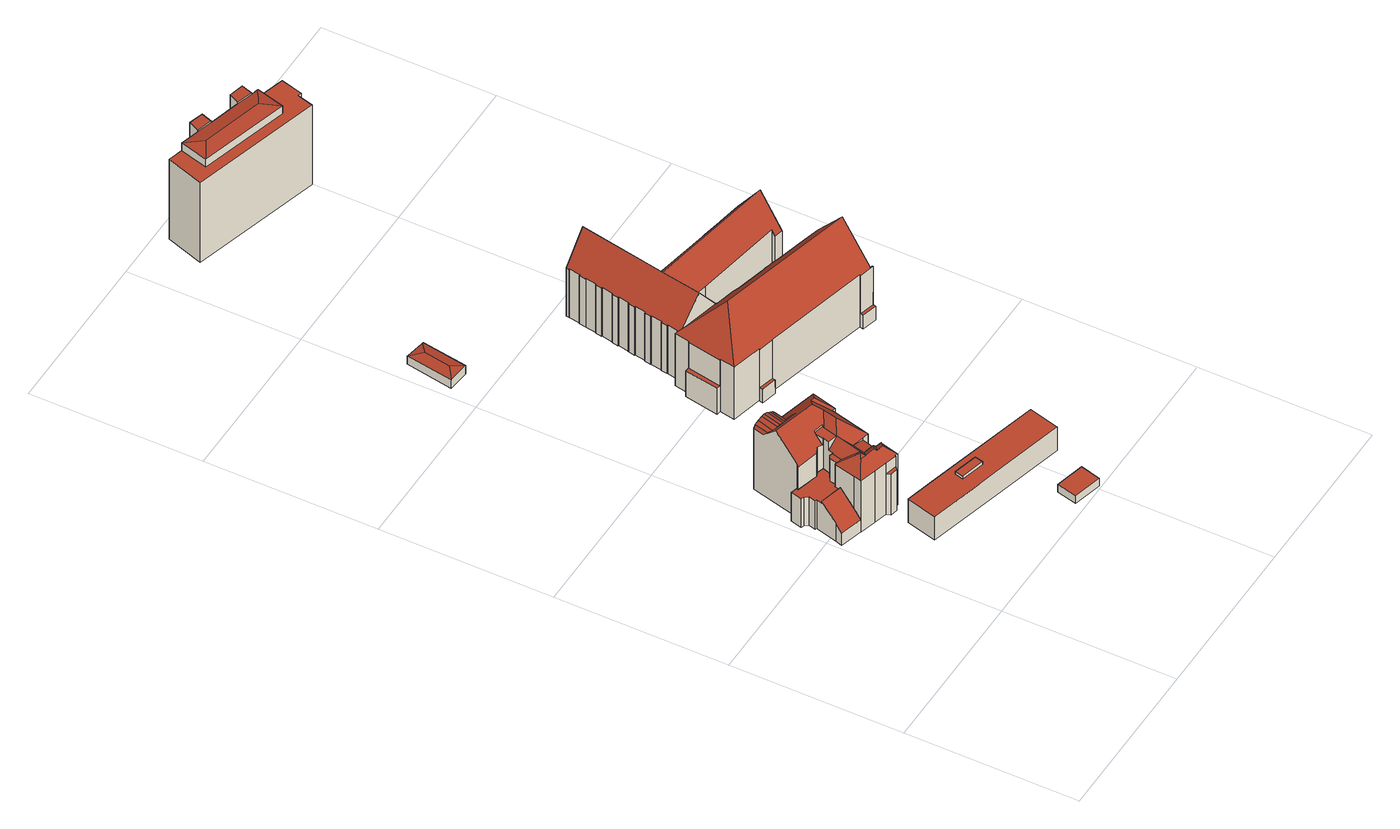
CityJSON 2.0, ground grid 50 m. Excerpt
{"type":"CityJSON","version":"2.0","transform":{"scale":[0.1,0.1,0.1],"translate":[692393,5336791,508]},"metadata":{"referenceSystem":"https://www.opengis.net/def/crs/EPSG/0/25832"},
"CityObjects":{
"building1":{"type":"Building","attributes":{"Gemeindeschluessel":"09162000","HoeheDach":"520.040","HoeheGrund":"509.290","Methode":"2000","NiedrigsteTraufeDesGebaeudes":"513.357","Geometrietyp2DReferenz":"3000","function":"31001_2000","roofType":"1000","measuredHeight":10.75,"storeysAboveGround":1},"geometry":[{"type":"Solid","lod":"2","boundaries":[[[[0,1,2,3,4,5]],[[6,7,8,9]],[[10,11,1,0,12,13]],[[14,15,3,2,16,7,6,17,18,19,20,21,22,23,24,25,26,27]],[[27,26,28,29]],[[25,24,30,31]],[[10,13,32,33]],[[21,20,34,35]],[[20,19,36,34]],[[7,16,11,10,33,8]],[[18,17,37,38]],[[13,12,39,32]],[[17,6,9,37]],[[15,14,40,41]],[[19,18,38,36]],[[4,41,40,29,28,31,30,42,43,35,34,36,38,37,9,8,33,32,39,5]],[[1,11,16,2]],[[14,27,29,40]],[[3,15,41,4]],[[26,25,31,28]],[[23,22,43,42]],[[24,23,42,30]],[[22,21,35,43]],[[12,0,5,39]]]],"semantics":{"surfaces":[{"type":"WallSurface"},{"type":"RoofSurface","Dachneigung":"46.102","Dachorientierung":"194.356","Flaeche":"64.189","Z_MAX":"10.750","Z_MAX_ASL":"520.040","Z_MIN":"4.067","Z_MIN_ASL":"513.357"},{"type":"RoofSurface","Dachneigung":"90.000","Dachorientierung":"-1.000","Flaeche":"71.893","Z_MAX":"9.880","Z_MAX_ASL":"519.170","Z_MIN":"9.880","Z_MIN_ASL":"519.170"},{"type":"GroundSurface"}],"values":[[0,0,1,2,0,0,0,0,0,0,0,0,0,0,0,3,0,0,0,0,0,0,0,0]]}}]},
"building2":{"type":"Building","attributes":{"Gemeindeschluessel":"09162000","HoeheDach":"534.350","HoeheGrund":"509.320","Methode":"2000","NiedrigsteTraufeDesGebaeudes":"523.310","Geometrietyp2DReferenz":"3000","function":"31001_9998","roofType":"3200","measuredHeight":25.03,"storeysAboveGround":4},"address":[{"country":"Germany","locality":"München","thoroughfareName":"Gedonstraße 6"}],"geometry":[{"type":"Solid","lod":"2","boundaries":[[[[44,45,46,47,48,49,50,51,52,53,54,55,56,57]],[[58,59,60,61]],[[62,63,64,65,66]],[[67,68,69,70,30,71,48,47]],[[72,73,63]],[[38,74,75,76,36]],[[56,55,77,44,57]],[[58,61,78,79]],[[80,81,82,83,84]],[[85,86,87,88,66,65]],[[89,90,64,63,91]],[[68,67,92]],[[93,94,95]],[[96,97,92,46]],[[98,99,66]],[[100,71,30,42]],[[101,102,33,32]],[[52,51,103]],[[62,104,72]],[[105,65,64,106]],[[107,103,108,109,110]],[[37,9,111,112,113]],[[114,94,115]],[[116,117,118]],[[8,119,120,111,9]],[[121,122,123]],[[124,82,81,89,91]],[[125,96,46,45]],[[118,126,127,128]],[[99,76,75,129,62,66]],[[130,131,132,133]],[[131,130,134,135]],[[136,137,138,44]],[[139,136,44,77]],[[62,129,112,111,120,104]],[[84,83,116,118,128]],[[127,126,140,132,131,135]],[[141,142,43,35]],[[62,72,63]],[[109,87,143,110]],[[113,112,129,75,74]],[[103,51,50,108]],[[92,67,47,46]],[[142,100,42,43]],[[137,125,45,138]],[[144,139,77,55]],[[145,52,103,107]],[[85,65,105]],[[86,85,105,106,90,89,81,80,146]],[[134,130,133,79,78]],[[34,147,114,115,141,35]],[[72,104,120,119,102,101,148,73]],[[71,100,142,141,115,94,93,121,123,149,49,48]],[[145,70,69,97,96,125,137,136,139,144,150,53,52]],[[90,106,64]],[[44,138,45]],[[97,69,68,92]],[[87,86,146,143]],[[60,59,148,101,32]],[[116,83,82,124,117]],[[79,133,132,140]],[[140,126,118,117,124,91,63,73,148,59,58,79]],[[149,123,66,88]],[[123,122,95,94,114,147,98,66]],[[38,37,113,74]],[[36,76,99,98,147,34]],[[150,54,53]],[[110,143,146,80,84,128,127,135,134,78,61,60,32,33,8,9,37,38,36,34,35,43,42,30,70,145,107]],[[121,93,95,122]],[[102,119,8,33]],[[150,144,55,54]],[[87,109,108,50,49,149,88]]]],"semantics":{"surfaces":[{"type":"RoofSurface","Dachneigung":"45.635","Dachorientierung":"16.500","Flaeche":"118.353","Z_MAX":"25.030","Z_MAX_ASL":"534.350","Z_MIN":"17.639","Z_MIN_ASL":"526.959"},{"type":"WallSurface"},{"type":"RoofSurface","Dachneigung":"40.396","Dachorientierung":"106.635","Flaeche":"26.910","Z_MAX":"20.600","Z_MAX_ASL":"529.920","Z_MIN":"17.590","Z_MIN_ASL":"526.910"},{"type":"RoofSurface","Dachneigung":"49.728","Dachorientierung":"196.508","Flaeche":"1.141","Z_MAX":"21.402","Z_MAX_ASL":"530.722","Z_MIN":"20.600","Z_MIN_ASL":"529.920"},{"type":"RoofSurface","Dachneigung":"45.759","Dachorientierung":"16.505","Flaeche":"6.279","Z_MAX":"23.110","Z_MAX_ASL":"532.430","Z_MIN":"21.850","Z_MIN_ASL":"531.170"},{"type":"RoofSurface","Dachneigung":"46.998","Dachorientierung":"196.518","Flaeche":"32.773","Z_MAX":"23.130","Z_MAX_ASL":"532.450","Z_MIN":"17.590","Z_MIN_ASL":"526.910"},{"type":"RoofSurface","Dachneigung":"45.520","Dachorientierung":"16.497","Flaeche":"14.311","Z_MAX":"20.601","Z_MAX_ASL":"529.921","Z_MIN":"17.590","Z_MIN_ASL":"526.910"},{"type":"RoofSurface","Dachneigung":"45.251","Dachorientierung":"16.507","Flaeche":"0.412","Z_MAX":"21.860","Z_MAX_ASL":"531.180","Z_MIN":"20.863","Z_MIN_ASL":"530.183"},{"type":"RoofSurface","Dachneigung":"58.328","Dachorientierung":"286.634","Flaeche":"5.659","Z_MAX":"22.500","Z_MAX_ASL":"531.820","Z_MIN":"21.860","Z_MIN_ASL":"531.180"},{"type":"RoofSurface","Dachneigung":"45.023","Dachorientierung":"106.635","Flaeche":"19.919","Z_MAX":"21.410","Z_MAX_ASL":"530.730","Z_MIN":"17.640","Z_MIN_ASL":"526.960"},{"type":"RoofSurface","Dachneigung":"50.262","Dachorientierung":"16.299","Flaeche":"1.166","Z_MAX":"21.402","Z_MAX_ASL":"530.722","Z_MIN":"20.594","Z_MIN_ASL":"529.914"},{"type":"RoofSurface","Dachneigung":"81.387","Dachorientierung":"106.634","Flaeche":"13.091","Z_MAX":"17.590","Z_MAX_ASL":"526.910","Z_MIN":"17.053","Z_MIN_ASL":"526.373"},{"type":"RoofSurface","Dachneigung":"44.736","Dachorientierung":"106.571","Flaeche":"9.793","Z_MAX":"20.140","Z_MAX_ASL":"529.460","Z_MIN":"17.701","Z_MIN_ASL":"527.021"},{"type":"RoofSurface","Dachneigung":"46.513","Dachorientierung":"106.658","Flaeche":"3.312","Z_MAX":"20.601","Z_MAX_ASL":"529.921","Z_MIN":"17.637","Z_MIN_ASL":"526.957"},{"type":"RoofSurface","Dachneigung":"63.328","Dachorientierung":"286.635","Flaeche":"7.187","Z_MAX":"23.110","Z_MAX_ASL":"532.430","Z_MIN":"22.500","Z_MIN_ASL":"531.820"},{"type":"RoofSurface","Dachneigung":"45.370","Dachorientierung":"286.635","Flaeche":"26.517","Z_MAX":"20.600","Z_MAX_ASL":"529.920","Z_MIN":"17.590","Z_MIN_ASL":"526.910"},{"type":"RoofSurface","Dachneigung":"90.000","Dachorientierung":"-1.000","Flaeche":"3.075","Z_MAX":"13.990","Z_MAX_ASL":"523.310","Z_MIN":"13.990","Z_MIN_ASL":"523.310"},{"type":"RoofSurface","Dachneigung":"78.616","Dachorientierung":"106.635","Flaeche":"5.958","Z_MAX":"23.320","Z_MAX_ASL":"532.640","Z_MIN":"23.110","Z_MIN_ASL":"532.430"},{"type":"RoofSurface","Dachneigung":"61.691","Dachorientierung":"106.635","Flaeche":"6.801","Z_MAX":"23.110","Z_MAX_ASL":"532.430","Z_MIN":"22.500","Z_MIN_ASL":"531.820"},{"type":"RoofSurface","Dachneigung":"50.084","Dachorientierung":"16.506","Flaeche":"9.952","Z_MAX":"20.600","Z_MAX_ASL":"529.920","Z_MIN":"17.590","Z_MIN_ASL":"526.910"},{"type":"RoofSurface","Dachneigung":"47.523","Dachorientierung":"106.634","Flaeche":"1.137","Z_MAX":"21.402","Z_MAX_ASL":"530.722","Z_MIN":"20.600","Z_MIN_ASL":"529.920"},{"type":"RoofSurface","Dachneigung":"90.000","Dachorientierung":"-1.000","Flaeche":"4.950","Z_MAX":"17.590","Z_MAX_ASL":"526.910","Z_MIN":"17.590","Z_MIN_ASL":"526.910"},{"type":"RoofSurface","Dachneigung":"44.115","Dachorientierung":"196.550","Flaeche":"5.660","Z_MAX":"21.410","Z_MAX_ASL":"530.730","Z_MIN":"17.611","Z_MIN_ASL":"526.931"},{"type":"RoofSurface","Dachneigung":"46.334","Dachorientierung":"16.506","Flaeche":"1.020","Z_MAX":"22.500","Z_MAX_ASL":"531.820","Z_MIN":"21.860","Z_MIN_ASL":"531.180"},{"type":"RoofSurface","Dachneigung":"78.163","Dachorientierung":"286.635","Flaeche":"5.733","Z_MAX":"23.320","Z_MAX_ASL":"532.640","Z_MIN":"23.110","Z_MIN_ASL":"532.430"},{"type":"RoofSurface","Dachneigung":"58.092","Dachorientierung":"106.635","Flaeche":"5.707","Z_MAX":"22.500","Z_MAX_ASL":"531.820","Z_MIN":"21.850","Z_MIN_ASL":"531.170"},{"type":"RoofSurface","Dachneigung":"50.351","Dachorientierung":"286.549","Flaeche":"26.099","Z_MAX":"21.402","Z_MAX_ASL":"530.722","Z_MIN":"17.650","Z_MIN_ASL":"526.970"},{"type":"RoofSurface","Dachneigung":"47.025","Dachorientierung":"196.526","Flaeche":"126.513","Z_MAX":"25.030","Z_MAX_ASL":"534.350","Z_MIN":"17.666","Z_MIN_ASL":"526.986"},{"type":"RoofSurface","Dachneigung":"30.284","Dachorientierung":"286.617","Flaeche":"4.376","Z_MAX":"21.860","Z_MAX_ASL":"531.180","Z_MIN":"20.863","Z_MIN_ASL":"530.183"},{"type":"RoofSurface","Dachneigung":"49.427","Dachorientierung":"16.491","Flaeche":"7.597","Z_MAX":"20.140","Z_MAX_ASL":"529.460","Z_MIN":"17.637","Z_MIN_ASL":"526.957"},{"type":"RoofSurface","Dachneigung":"49.957","Dachorientierung":"196.514","Flaeche":"45.857","Z_MAX":"20.601","Z_MAX_ASL":"529.921","Z_MIN":"17.590","Z_MIN_ASL":"526.910"},{"type":"RoofSurface","Dachneigung":"45.351","Dachorientierung":"286.628","Flaeche":"15.835","Z_MAX":"23.131","Z_MAX_ASL":"532.451","Z_MIN":"20.600","Z_MIN_ASL":"529.920"},{"type":"RoofSurface","Dachneigung":"89.990","Dachorientierung":"-1.000","Flaeche":"14.473","Z_MAX":"20.602","Z_MAX_ASL":"529.922","Z_MIN":"20.600","Z_MIN_ASL":"529.920"},{"type":"RoofSurface","Dachneigung":"24.293","Dachorientierung":"106.634","Flaeche":"5.328","Z_MAX":"20.720","Z_MAX_ASL":"530.040","Z_MIN":"17.639","Z_MIN_ASL":"526.959"},{"type":"GroundSurface"},{"type":"RoofSurface","Dachneigung":"41.942","Dachorientierung":"106.635","Flaeche":"5.666","Z_MAX":"21.850","Z_MAX_ASL":"531.170","Z_MIN":"20.720","Z_MIN_ASL":"530.040"},{"type":"RoofSurface","Dachneigung":"45.030","Dachorientierung":"106.627","Flaeche":"94.617","Z_MAX":"25.030","Z_MAX_ASL":"534.350","Z_MIN":"17.611","Z_MIN_ASL":"526.931"}],"values":[[0,1,2,1,3,1,4,1,1,5,6,7,1,8,1,1,1,9,10,11,1,1,1,12,1,1,13,14,1,15,16,1,17,18,19,1,1,1,20,1,21,22,23,1,24,25,1,1,1,1,1,26,27,1,1,1,28,1,1,29,1,30,31,32,1,1,33,34,1,1,35,36]]}}]},
"building3":{"type":"Building","attributes":{"Gemeindeschluessel":"09162000","HoeheDach":"519.050","HoeheGrund":"509.960","Methode":"2000","NiedrigsteTraufeDesGebaeudes":"518.140","Geometrietyp2DReferenz":"3000","function":"31001_9998","roofType":"1000","measuredHeight":9.09,"storeysAboveGround":2},"address":[{"country":"Germany","locality":"München","thoroughfareName":"Gedonstraße 8"}],"geometry":[{"type":"Solid","lod":"2","boundaries":[[[[151,152,153,154]],[[155,156,157,158,159,160,161,162,163,164],[165,166,154,153]],[[167,168,166,165]],[[152,167,165,153]],[[159,158,169,170,171,172,161,160]],[[168,151,154,166]],[[158,157,173,169]],[[162,161,172,174]],[[157,156,175,173]],[[167,152,151,168]],[[176,175,156,155,164,163,177,178]],[[175,176,178,177,174,172,171,170,169,173]],[[163,162,174,177]]]],"semantics":{"surfaces":[{"type":"WallSurface"},{"type":"RoofSurface","Dachneigung":"90.000","Dachorientierung":"-1.000","Flaeche":"391.243","Z_MAX":"8.180","Z_MAX_ASL":"518.140","Z_MIN":"8.180","Z_MIN_ASL":"518.140"},{"type":"RoofSurface","Dachneigung":"90.000","Dachorientierung":"-1.000","Flaeche":"17.881","Z_MAX":"9.090","Z_MAX_ASL":"519.050","Z_MIN":"9.090","Z_MIN_ASL":"519.050"},{"type":"GroundSurface"}],"values":[[0,1,0,0,0,0,0,0,0,2,0,3,0]]}}]},
"building4":{"type":"Building","attributes":{"Gemeindeschluessel":"09162000","HoeheDach":"512.173","HoeheGrund":"509.630","Methode":"1000","NiedrigsteTraufeDesGebaeudes":"512.173","Geometrietyp2DReferenz":"3000","function":"31001_2000","roofType":"1000","measuredHeight":2.54},"geometry":[{"type":"Solid","lod":"2","boundaries":[[[[179,180,181,182]],[[183,184,185,186]],[[180,183,186,181]],[[180,179,184,183]],[[184,179,182,185]],[[182,181,186,185]]]],"semantics":{"surfaces":[{"type":"WallSurface"},{"type":"RoofSurface","Dachneigung":"90.000","Dachorientierung":"-1.000","Flaeche":"53.083","Z_MAX":"2.543","Z_MAX_ASL":"512.173","Z_MIN":"2.543","Z_MIN_ASL":"512.173"},{"type":"GroundSurface"}],"values":[[0,0,0,1,0,2]]}}]},
"building5":{"type":"Building","attributes":{"Gemeindeschluessel":"09162000","HoeheDach":"513.265","HoeheGrund":"509.795","Methode":"2000","NiedrigsteTraufeDesGebaeudes":"512.714","Geometrietyp2DReferenz":"3000","function":"31001_2523","roofType":"3200","measuredHeight":3.47},"geometry":[{"type":"Solid","lod":"2","boundaries":[[[[187,188,189,190]],[[191,192,193,194]],[[193,192,195,187,190]],[[196,197,198]],[[198,197,188,187,199]],[[189,188,197,196,191,194]],[[199,187,195]],[[189,194,193,190]],[[192,191,196,198,199,195]]]],"semantics":{"surfaces":[{"type":"WallSurface"},{"type":"RoofSurface","Dachneigung":"80.425","Dachorientierung":"5.865","Flaeche":"8.149","Z_MAX":"3.470","Z_MAX_ASL":"513.265","Z_MIN":"2.940","Z_MIN_ASL":"512.735"},{"type":"RoofSurface","Dachneigung":"80.057","Dachorientierung":"279.570","Flaeche":"34.434","Z_MAX":"3.470","Z_MAX_ASL":"513.265","Z_MIN":"2.926","Z_MIN_ASL":"512.721"},{"type":"RoofSurface","Dachneigung":"79.657","Dachorientierung":"185.883","Flaeche":"9.432","Z_MAX":"3.470","Z_MAX_ASL":"513.265","Z_MIN":"2.926","Z_MIN_ASL":"512.721"},{"type":"GroundSurface"},{"type":"RoofSurface","Dachneigung":"80.057","Dachorientierung":"99.570","Flaeche":"34.307","Z_MAX":"3.470","Z_MAX_ASL":"513.265","Z_MIN":"2.919","Z_MIN_ASL":"512.714"}],"values":[[0,0,0,1,2,0,3,4,5]]}}]},
"building6":{"type":"Building","attributes":{"Gemeindeschluessel":"09162000","HoeheDach":"538.030","HoeheGrund":"508.686","Methode":"2000","NiedrigsteTraufeDesGebaeudes":"513.367","Geometrietyp2DReferenz":"3000","function":"31001_9998","roofType":"3200","measuredHeight":29.34,"storeysAboveGround":3},"geometry":[{"type":"Solid","lod":"2","boundaries":[[[[200,201,202,203]],[[204,205,206,207,208,209]],[[210,211,212,213,214,215,216,217,218,219,220,221,222,223,224,225,226,227,228,229,230,231,232,233,234,235,236,237,238,239,204,209,240,241,242,243,244,245,246,247,248,249,250,251,252,253,254,255,256,257,258,259,260,261,262,203,202,263,264,265,266,267,268,269,270,271,272,273,274,275,276,277]],[[278,279,231,230]],[[280,281,229,228]],[[282,283,253,252]],[[238,284,285,286,287,239]],[[288,289,290,291,292]],[[293,294,295,296]],[[297,298,255,254]],[[299,300,262,261]],[[301,302,233,232]],[[303,304,276,275]],[[255,298,305,256]],[[306,307,259,258]],[[206,205,287,286]],[[308,309,310,311,312,313,314,315,316,317,318,319,289,320,321,322,323,324,325,326,327]],[[270,269,328,329]],[[330,331,243,242]],[[322,321,241,240]],[[332,333,274,273]],[[334,335,248,247]],[[328,336,292,337,329]],[[338,282,252,251]],[[339,340,341,342]],[[343,332,273,272]],[[296,295,279,278]],[[289,288,320]],[[344,345,264,263]],[[285,207,206,286]],[[346,334,247,246]],[[317,316,216,215]],[[335,347,249,248]],[[209,208,323,322,240]],[[342,341,235,234]],[[213,212,348,349]],[[350,351,302,301,294,293,281,280,325,324,352,353,354]],[[355,356,267,266]],[[349,291,290,319,318,214,213]],[[243,331,357,244]],[[356,358,268,267]],[[314,313,219,218]],[[300,200,203,262]],[[318,317,215,214]],[[345,359,265,264]],[[237,353,352,284,238]],[[354,353,237,236]],[[241,321,360,330,242]],[[319,290,289]],[[283,297,254,253]],[[307,361,260,259]],[[233,302,351,339,342,234]],[[362,363,210,277]],[[316,315,217,216]],[[310,309,223,222]],[[308,327,225,224]],[[313,312,220,219]],[[268,358,336,328,269]],[[276,304,364,362,277]],[[315,314,218,217]],[[365,348,212,211]],[[235,341,340,350,354,236]],[[309,308,224,223]],[[366,306,258,257]],[[363,365,211,210]],[[364,304,303,333,332,343,367,337,292]],[[229,281,293,296,278,230]],[[312,311,221,220]],[[311,310,222,221]],[[357,368,245,244]],[[291,349,348,365,363,362,364,292]],[[361,299,261,260]],[[347,369,250,249]],[[287,205,204,239]],[[245,368,346,246]],[[321,320,360]],[[231,279,295,294,301,232]],[[336,358,356,355,359,345,344,201,200,300,299,361,307,306,366,305,298,297,283,282,338,369,347,335,334,346,368,357,331,330,360,320,288,292]],[[227,326,325,280,228]],[[333,303,275,274]],[[369,338,251,250]],[[323,208,207,285,284,352,324]],[[359,355,266,265]],[[351,350,340,339]],[[201,344,263,202]],[[367,343,272,271]],[[326,227,226,225,327]],[[271,270,329,337,367]],[[305,366,257,256]]]],"semantics":{"surfaces":[{"type":"WallSurface"},{"type":"GroundSurface"},{"type":"RoofSurface","Dachneigung":"36.538","Dachorientierung":"100.194","Flaeche":"95.366","Z_MAX":"25.844","Z_MAX_ASL":"534.530","Z_MIN":"17.268","Z_MIN_ASL":"525.954"},{"type":"RoofSurface","Dachneigung":"90.000","Dachorientierung":"-1.000","Flaeche":"11.645","Z_MAX":"9.059","Z_MAX_ASL":"517.745","Z_MIN":"9.059","Z_MIN_ASL":"517.745"},{"type":"RoofSurface","Dachneigung":"39.945","Dachorientierung":"14.233","Flaeche":"622.883","Z_MAX":"29.344","Z_MAX_ASL":"538.030","Z_MIN":"17.764","Z_MIN_ASL":"526.450"},{"type":"RoofSurface","Dachneigung":"36.538","Dachorientierung":"100.194","Flaeche":"251.582","Z_MAX":"25.844","Z_MAX_ASL":"534.530","Z_MIN":"16.021","Z_MIN_ASL":"524.707"},{"type":"RoofSurface","Dachneigung":"90.000","Dachorientierung":"-1.000","Flaeche":"4.104","Z_MAX":"4.697","Z_MAX_ASL":"513.383","Z_MIN":"4.697","Z_MIN_ASL":"513.383"},{"type":"RoofSurface","Dachneigung":"90.000","Dachorientierung":"-1.000","Flaeche":"4.233","Z_MAX":"4.680","Z_MAX_ASL":"513.367","Z_MIN":"4.680","Z_MIN_ASL":"513.367"},{"type":"RoofSurface","Dachneigung":"39.945","Dachorientierung":"194.233","Flaeche":"675.932","Z_MAX":"29.344","Z_MAX_ASL":"538.030","Z_MIN":"17.764","Z_MIN_ASL":"526.450"},{"type":"RoofSurface","Dachneigung":"35.215","Dachorientierung":"10.412","Flaeche":"408.000","Z_MAX":"25.844","Z_MAX_ASL":"534.530","Z_MIN":"15.876","Z_MIN_ASL":"524.562"},{"type":"RoofSurface","Dachneigung":"35.215","Dachorientierung":"190.412","Flaeche":"367.524","Z_MAX":"25.844","Z_MAX_ASL":"534.530","Z_MIN":"15.907","Z_MIN_ASL":"524.593"},{"type":"RoofSurface","Dachneigung":"36.538","Dachorientierung":"280.194","Flaeche":"420.168","Z_MAX":"25.844","Z_MAX_ASL":"534.530","Z_MIN":"16.618","Z_MIN_ASL":"525.304"},{"type":"RoofSurface","Dachneigung":"36.596","Dachorientierung":"280.194","Flaeche":"136.612","Z_MAX":"29.344","Z_MAX_ASL":"538.030","Z_MIN":"17.764","Z_MIN_ASL":"526.450"}],"values":[[0,0,1,0,0,0,0,2,0,0,0,0,0,0,0,3,4,0,0,0,0,0,5,0,6,0,7,0,0,0,0,0,0,0,0,0,8,0,0,0,0,0,0,0,0,0,0,0,0,0,0,0,0,0,0,0,0,0,0,0,0,0,0,0,0,9,0,0,0,0,10,0,0,0,0,0,0,11,0,0,0,12,0,0,0,0,0,0,0]]}}]},
"building7":{"type":"Building","attributes":{"Gemeindeschluessel":"09162000","HoeheDach":"541.229","HoeheGrund":"510.070","Methode":"2000","NiedrigsteTraufeDesGebaeudes":"537.700","Geometrietyp2DReferenz":"3000","function":"31001_1000","roofType":"1000","measuredHeight":31.16,"storeysAboveGround":9},"address":[{"country":"Germany","locality":"München","thoroughfareName":"Thiemestraße 1"}],"geometry":[{"type":"Solid","lod":"2","boundaries":[[[[370,371,372,373]],[[374,375,376,377]],[[375,378,379,376]],[[380,381,372,371]],[[382,383,384,385,386,387,388,389,390,391,392,373,372,381]],[[393,394,395,396,397,398,399,400,401,402]],[[403,404,396,395]],[[380,405,382,381]],[[397,396,387,386]],[[385,406,407,398,397,386]],[[387,396,404,408,388]],[[409,408,404,403]],[[401,410,378,402]],[[383,400,399,411,412,384]],[[370,413,414,377,376,379,415,405,380,371]],[[390,395,394,374,377,414,391]],[[414,413,392,391]],[[382,405,415,410,401,400,383]],[[413,370,373,392]],[[374,394,393,375]],[[406,412,411,407]],[[408,409,389,388]],[[389,409,403,395,390]],[[393,402,378,375]],[[407,411,399,398]],[[378,410,415,379]],[[412,406,385,384]]]],"semantics":{"surfaces":[{"type":"WallSurface"},{"type":"GroundSurface"},{"type":"RoofSurface","Dachneigung":"77.304","Dachorientierung":"18.031","Flaeche":"97.701","Z_MAX":"31.150","Z_MAX_ASL":"541.220","Z_MIN":"30.200","Z_MIN_ASL":"540.270"},{"type":"RoofSurface","Dachneigung":"79.837","Dachorientierung":"198.032","Flaeche":"13.601","Z_MAX":"31.154","Z_MAX_ASL":"541.224","Z_MIN":"30.620","Z_MIN_ASL":"540.690"},{"type":"RoofSurface","Dachneigung":"77.303","Dachorientierung":"287.318","Flaeche":"18.225","Z_MAX":"31.150","Z_MAX_ASL":"541.220","Z_MIN":"30.200","Z_MIN_ASL":"540.270"},{"type":"RoofSurface","Dachneigung":"90.000","Dachorientierung":"-1.000","Flaeche":"231.506","Z_MAX":"27.630","Z_MAX_ASL":"537.700","Z_MIN":"27.630","Z_MIN_ASL":"537.700"},{"type":"RoofSurface","Dachneigung":"77.303","Dachorientierung":"107.317","Flaeche":"18.226","Z_MAX":"31.150","Z_MAX_ASL":"541.220","Z_MIN":"30.200","Z_MIN_ASL":"540.270"},{"type":"RoofSurface","Dachneigung":"79.837","Dachorientierung":"198.032","Flaeche":"13.682","Z_MAX":"31.159","Z_MAX_ASL":"541.229","Z_MIN":"30.620","Z_MIN_ASL":"540.690"},{"type":"RoofSurface","Dachneigung":"77.304","Dachorientierung":"198.031","Flaeche":"98.800","Z_MAX":"31.150","Z_MAX_ASL":"541.220","Z_MIN":"30.200","Z_MIN_ASL":"540.270"}],"values":[[0,0,0,0,1,2,0,0,0,0,0,3,4,0,5,0,0,0,0,6,7,0,0,8,0,0,0]]}}]}
},
"vertices":[
[14,481,75],[25,527,120],[25,527,112],[30,544,112],[30,544,13],[14,481,13],[101,527,112],[94,527,112],[94,527,13],[101,527,13],[79,465,76],[90,510,120],[8,460,54],[73,443,54],[30,566,112],[25,545,112],[90,510,112],[105,547,112],[116,555,112],[126,552,112],[136,585,112],[117,591,112],[104,586,112],[40,602,112],[41,608,112],[22,613,112],[14,580,112],[23,577,112],[14,580,13],[23,577,13],[41,608,13],[22,613,13],[73,443,13],[79,465,13],[136,585,13],[117,591,13],[126,552,13],[105,547,13],[116,555,13],[8,460,13],[30,566,13],[25,545,13],[40,602,13],[104,586,13],
[111,685,244],[92,690,244],[81,699,238],[66,703,238],[59,678,264],[187,645,264],[231,672,227],[242,670,227],[288,698,190],[170,728,190],[148,701,220],[136,692,232],[159,686,232],[156,674,244],[120,429,190],[73,441,190],[73,441,13],[120,429,13],[138,480,219],[133,462,219],[166,485,189],[175,521,189],[158,558,219],[67,710,232],[70,719,222],[78,751,222],[78,751,13],[41,608,197],[127,473,227],[115,466,219],[116,555,189],[125,553,189],[126,552,190],[124,688,238],[158,419,13],[158,419,189],[198,470,13],[198,470,190],[199,470,190],[217,465,190],[217,465,13],[209,512,189],[209,512,190],[228,508,190],[190,578,245],[200,476,190],[200,477,189],[163,454,219],[73,708,232],[141,613,224],[139,609,219],[141,613,219],[94,747,238],[84,750,232],[130,566,219],[130,566,191],[40,602,190],[73,443,190],[79,465,190],[269,625,190],[120,485,219],[209,512,184],[200,477,184],[269,625,13],[259,627,189],[259,627,190],[259,627,13],[101,527,190],[101,527,189],[105,547,189],[133,585,219],[133,585,197],[216,464,190],[186,443,215],[202,409,190],[94,527,190],[95,527,190],[170,606,224],[170,606,219],[169,601,219],[166,448,215],[106,744,244],[194,411,190],[194,411,13],[202,409,13],[117,523,189],[163,406,153],[184,401,153],[193,410,153],[158,419,153],[163,406,13],[184,401,13],[125,739,244],[115,742,246],[101,688,246],[136,736,238],[193,410,189],[117,591,198],[104,586,191],[228,508,13],[146,734,232],[288,698,13],[209,512,13],[136,585,219],[73,442,190],[200,621,245],[156,731,220],
[283,269,110],[289,293,110],[289,293,101],[283,269,101],[342,209,101],[560,153,101],[561,157,101],[583,242,101],[365,298,101],[295,316,101],[237,331,101],[154,352,101],[131,263,101],[272,227,101],[359,275,101],[353,251,101],[359,275,110],[353,251,110],[583,242,20],[365,298,20],[295,316,20],[237,331,20],[561,157,20],[154,352,20],[560,153,20],[342,209,20],[131,263,20],[272,227,20],
[434,82,42],[519,61,42],[519,61,16],[434,82,16],[504,2,42],[420,23,42],[420,23,16],[504,2,16],
[20,1582,47],[43,1720,47],[43,1720,18],[20,1582,18],[104,1708,47],[83,1576,47],[83,1576,18],[104,1708,18],[82,1576,47],[99,1709,48],[44,1719,47],[69,1685,53],[56,1608,53],
[381,1370,175],[387,1402,175],[387,1402,7],[381,1370,7],[289,1063,7],[289,1063,97],[301,1061,97],[301,1061,185],[303,1061,188],[303,1061,7],[756,1067,7],[758,1078,7],[500,1125,7],[470,1130,7],[458,1065,7],[517,1051,7],[515,1037,7],[599,1017,7],[608,1018,7],[618,1019,7],[628,1018,7],[637,1015,7],[646,1012,7],[654,1006,7],[662,1000,7],[748,979,7],[766,974,7],[797,966,7],[756,796,7],[763,794,7],[760,783,7],[717,794,7],[719,805,7],[410,883,7],[407,873,7],[363,884,7],[366,895,7],[277,917,7],[285,961,7],[271,963,7],[311,1105,7],[331,1101,7],[333,1111,7],[334,1110,7],[340,1142,7],[339,1143,7],[342,1162,7],[344,1162,7],[349,1194,7],[348,1195,7],[352,1214,7],[353,1214,7],[359,1246,7],[357,1246,7],[361,1266,7],[362,1266,7],[368,1298,7],[367,1298,7],[370,1318,7],[372,1318,7],[378,1350,7],[376,1350,7],[380,1370,7],[385,1402,7],[389,1422,7],[391,1422,7],[396,1454,7],[395,1454,7],[397,1464,7],[530,1445,7],[494,1257,7],[523,1252,7],[666,1226,7],[665,1218,7],[735,1205,7],[737,1213,7],[806,1200,7],[782,1062,7],[760,783,54],[717,794,54],[756,796,187],[763,794,187],[359,1246,175],[357,1246,173],[285,961,188],[283,961,185],[283,961,97],[271,963,97],[398,1085,265],[456,1070,185],[459,1069,180],[470,1129,180],[418,1200,265],[763,792,185],[719,803,185],[719,803,54],[763,792,54],[361,1266,173],[362,1266,175],[376,1350,173],[380,1370,173],[719,805,187],[410,883,187],[737,1213,166],[806,1200,166],[368,1298,175],[370,1318,173],[372,1318,175],[662,1000,205],[654,1006,200],[646,1012,196],[637,1015,194],[628,1018,194],[618,1019,196],[608,1018,199],[599,1017,204],[515,1037,205],[517,1051,189],[458,1065,189],[459,1069,185],[339,1099,185],[331,1101,185],[311,1105,187],[311,1104,188],[375,990,300],[778,888,300],[797,966,204],[748,979,204],[530,1445,175],[494,1257,178],[333,1111,173],[334,1110,175],[665,1218,178],[735,1205,178],[344,1162,175],[349,1194,175],[464,1454,265],[502,1256,167],[353,1214,175],[409,882,54],[365,893,54],[363,884,54],[407,873,54],[666,1226,166],[385,1402,173],[389,1422,173],[342,1162,173],[348,1195,173],[500,1125,180],[470,1130,180],[365,893,185],[409,882,185],[277,918,188],[277,917,187],[366,895,187],[396,1454,175],[395,1454,173],[340,1142,175],[397,1464,173],[391,1422,175],[331,1101,173],[378,1350,175],[782,1062,166],[756,1067,166],[794,1131,265],[758,1078,181],[367,1298,173],[523,1252,167],[339,1143,173],[352,1214,173],
[500,2286,297],[487,2239,297],[487,2239,21],[500,2286,21],[447,2370,323],[425,2289,323],[425,2289,297],[447,2370,297],[164,2363,323],[164,2363,297],[107,2347,297],[107,2347,21],[144,2456,21],[242,2428,21],[252,2457,21],[294,2445,21],[287,2415,21],[378,2390,21],[388,2418,21],[430,2407,21],[424,2377,21],[527,2347,21],[511,2283,21],[395,2342,332],[446,2371,323],[424,2377,323],[378,2390,323],[287,2415,323],[287,2416,323],[242,2429,323],[242,2428,323],[187,2444,323],[216,2392,332],[424,2377,327],[378,2390,327],[144,2456,297],[294,2445,332],[287,2416,327],[388,2418,332],[430,2407,332],[186,2444,323],[242,2429,327],[252,2457,332],[511,2283,297],[527,2347,297],[186,2444,297]
]}
